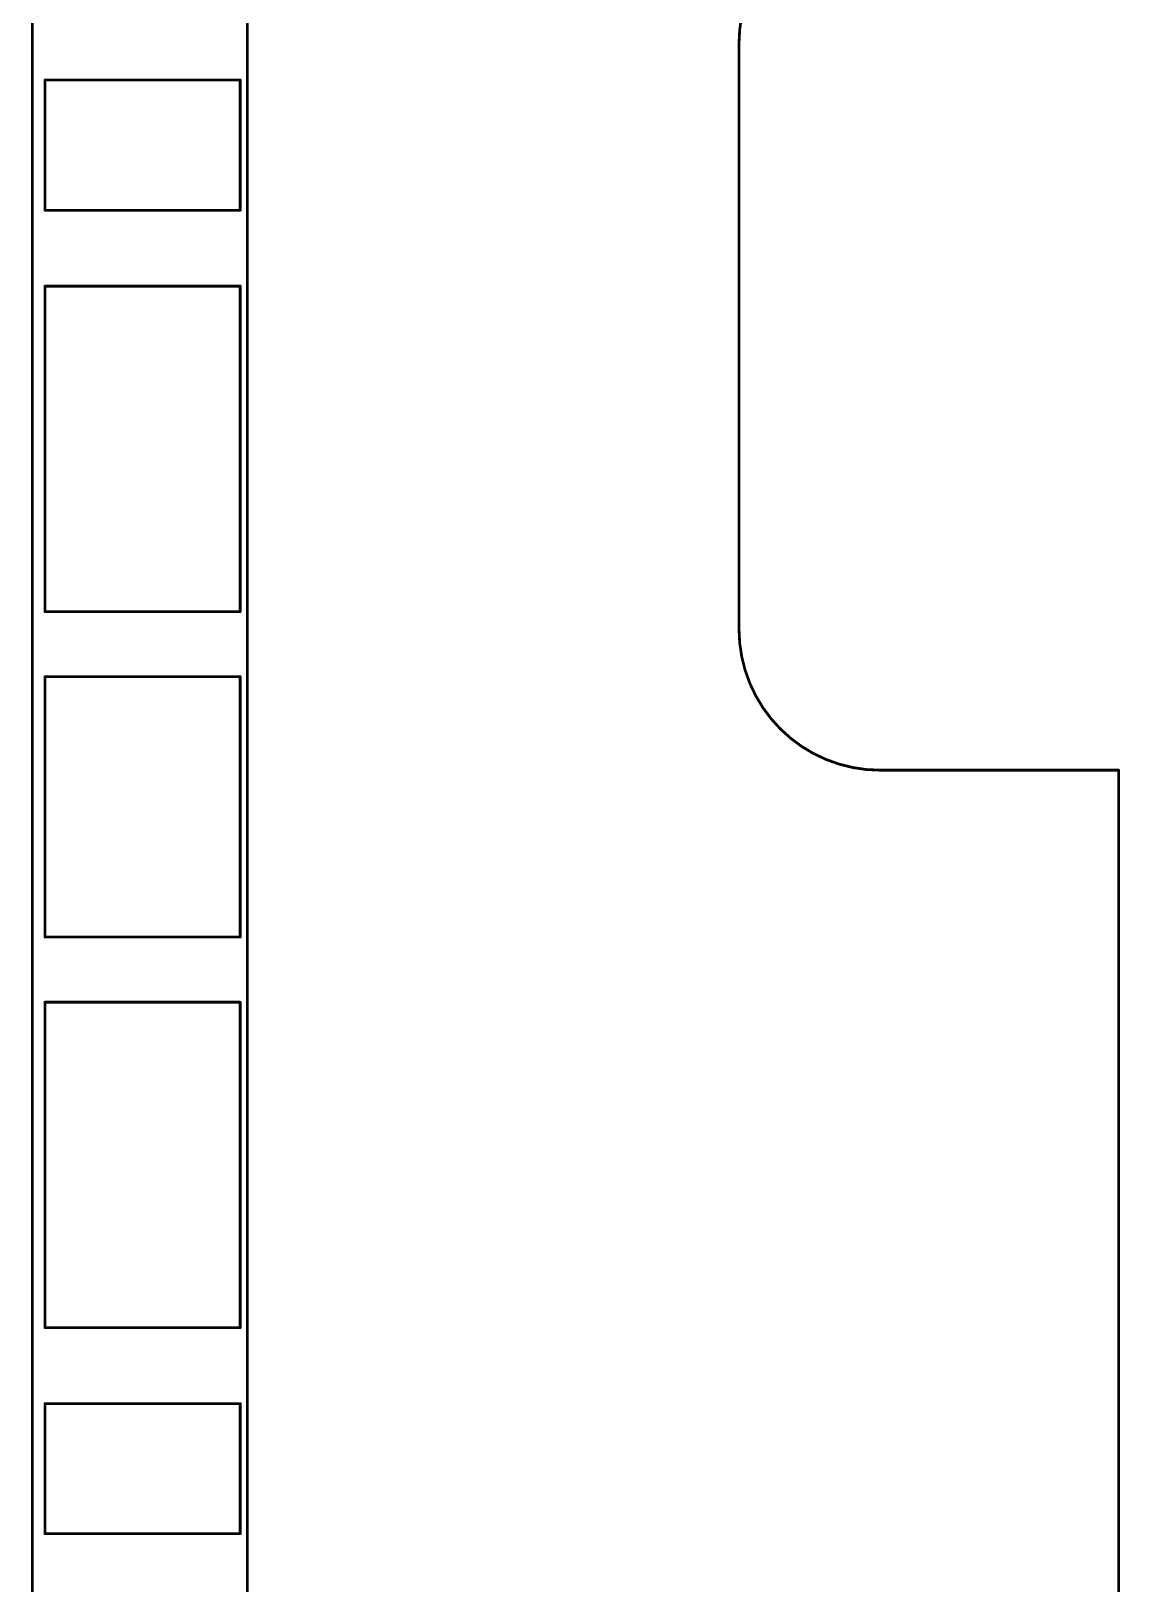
# Model space of a CAD drawing. Header units: millimetres. Extents: x 25.4 to 95, y 25.4 to 75.4.
# Drawn here: x 89.99 to 95.01, y 39.65 to 46.81 of the extents above; entities that cross this region are included whole.
import ezdxf

# ---------------------------------------------------------------- set-up
doc = ezdxf.new("R2010")
doc.units = ezdxf.units.MM
for name, color, linetype in [('Mechanical15', 56, 'Continuous'), ('Mechanical3', 76, 'Continuous'), ('Mechanical5', 56, 'Continuous')]:
    doc.layers.add(name, color=color, linetype=linetype)

msp = doc.modelspace()

# ---------------------------------------------------------------- linework, layer by layer
at = {"layer": 'Mechanical15', "const_width": 0.0127}
for points in [[(90.0508, 46.585), (90.9508, 46.585)], [(90.0508, 45.985), (90.0508, 46.585)], [(90.9508, 45.985), (90.9508, 46.585)], [(90.0508, 45.985), (90.9508, 45.985)], [(90.0508, 45.635), (90.9508, 45.635)], [(90.0508, 44.135), (90.0508, 45.635)], [(90.9508, 44.135), (90.9508, 45.635)], [(90.0508, 44.135), (90.9508, 44.135)], [(90.0508, 43.835), (90.9508, 43.835)], [(90.0508, 42.635), (90.0508, 43.835)], [(90.9508, 42.635), (90.9508, 43.835)], [(90.0508, 42.635), (90.9508, 42.635)], [(90.0508, 42.335), (90.9508, 42.335)], [(90.0508, 40.835), (90.0508, 42.335)], [(90.9508, 40.835), (90.9508, 42.335)], [(90.0508, 40.835), (90.9508, 40.835)], [(90.0508, 40.485), (90.9508, 40.485)], [(90.0508, 39.885), (90.0508, 40.485)], [(90.9508, 39.885), (90.9508, 40.485)], [(90.0508, 39.885), (90.9508, 39.885)]]:
    msp.add_lwpolyline(points, dxfattribs=at)
at = {"layer": 'Mechanical15', "const_width": 0.00635}
for points in [[(90.0476, 46.585, 1), (90.054, 46.585, 1)], [(90.0476, 46.585, 1), (90.054, 46.585, 1)], [(90.9476, 46.585, 1), (90.954, 46.585, 1)], [(90.9476, 46.585, 1), (90.954, 46.585, 1)], [(90.0476, 45.985, 1), (90.054, 45.985, 1)], [(90.0476, 45.985, 1), (90.054, 45.985, 1)], [(90.9476, 45.985, 1), (90.954, 45.985, 1)], [(90.9476, 45.985, 1), (90.954, 45.985, 1)], [(90.0476, 45.635, 1), (90.054, 45.635, 1)], [(90.0476, 45.635, 1), (90.054, 45.635, 1)], [(90.9476, 45.635, 1), (90.954, 45.635, 1)], [(90.9476, 45.635, 1), (90.954, 45.635, 1)], [(90.0476, 44.135, 1), (90.054, 44.135, 1)], [(90.0476, 44.135, 1), (90.054, 44.135, 1)], [(90.9476, 44.135, 1), (90.954, 44.135, 1)], [(90.9476, 44.135, 1), (90.954, 44.135, 1)], [(90.0476, 43.835, 1), (90.054, 43.835, 1)], [(90.0476, 43.835, 1), (90.054, 43.835, 1)], [(90.9476, 43.835, 1), (90.954, 43.835, 1)], [(90.9476, 43.835, 1), (90.954, 43.835, 1)], [(90.0476, 42.635, 1), (90.054, 42.635, 1)], [(90.0476, 42.635, 1), (90.054, 42.635, 1)], [(90.9476, 42.635, 1), (90.954, 42.635, 1)], [(90.9476, 42.635, 1), (90.954, 42.635, 1)], [(90.0476, 42.335, 1), (90.054, 42.335, 1)], [(90.0476, 42.335, 1), (90.054, 42.335, 1)], [(90.9476, 42.335, 1), (90.954, 42.335, 1)], [(90.9476, 42.335, 1), (90.954, 42.335, 1)], [(90.0476, 40.835, 1), (90.054, 40.835, 1)], [(90.0476, 40.835, 1), (90.054, 40.835, 1)], [(90.9476, 40.835, 1), (90.954, 40.835, 1)], [(90.9476, 40.835, 1), (90.954, 40.835, 1)], [(90.0476, 40.485, 1), (90.054, 40.485, 1)], [(90.0476, 40.485, 1), (90.054, 40.485, 1)], [(90.9476, 40.485, 1), (90.954, 40.485, 1)], [(90.9476, 40.485, 1), (90.954, 40.485, 1)], [(90.0476, 39.885, 1), (90.054, 39.885, 1)], [(90.0476, 39.885, 1), (90.054, 39.885, 1)], [(90.9476, 39.885, 1), (90.954, 39.885, 1)], [(90.9476, 39.885, 1), (90.954, 39.885, 1)]]:
    msp.add_lwpolyline(points, format="xyb", close=True, dxfattribs=at)
at = {"layer": 'Mechanical3', "const_width": 0.0127}
for points in [[(90.9834, 29.7222), (90.9834, 74.8834)], [(89.9928, 34.5847), (89.9928, 67.3904)]]:
    msp.add_lwpolyline(points, dxfattribs=at)
at = {"layer": 'Mechanical5', "const_width": 0.0127}
for points in [[(93.2506, 46.7542, -0.414212), (93.9006, 47.4042)], [(93.9006, 43.4042, -0.41421), (93.2506, 44.0542)]]:
    msp.add_lwpolyline(points, format="xyb", dxfattribs=at)
for points in [[(93.2506, 44.0542), (93.2506, 46.7542)], [(93.9006, 43.4042), (95.0006, 43.4042)], [(95.0006, 26.0042), (95.0006, 43.4042)]]:
    msp.add_lwpolyline(points, dxfattribs=at)
at = {"layer": 'Mechanical5', "const_width": 0.00635}
for points in [[(93.2474, 46.7542, 1), (93.2538, 46.7542, 1)], [(93.2474, 46.7542, 1), (93.2538, 46.7542, 1)], [(93.2474, 44.0542, 1), (93.2538, 44.0542, 1)], [(93.2474, 44.0542, 1), (93.2538, 44.0542, 1)], [(93.8974, 43.4042, 1), (93.9038, 43.4042, 1)], [(93.8974, 43.4042, 1), (93.9038, 43.4042, 1)], [(94.9974, 43.4042, 1), (95.0038, 43.4042, 1)], [(94.9974, 43.4042, 1), (95.0038, 43.4042, 1)]]:
    msp.add_lwpolyline(points, format="xyb", close=True, dxfattribs=at)

doc.saveas('drawing.dxf')
